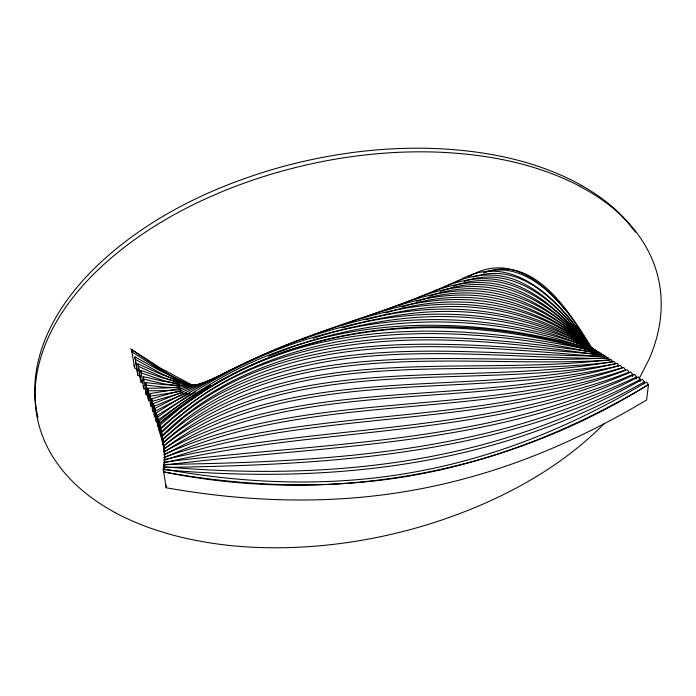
<?xml version="1.0" encoding="UTF-8"?>
<svg xmlns="http://www.w3.org/2000/svg" width="696" height="696" viewBox="0 0 696 696"><rect width="100%" height="100%" fill="white"/><g stroke="black" fill="none" stroke-linecap="round" stroke-linejoin="round"><path stroke-width="1.04" d="M632.534 376.536L632.76 374.483L630.837 372.003C483.328 436.244 318.333 423.168 164.16 459.708L164.648 462.84M636.292 378.937L636.518 376.884L634.587 374.396C488.027 444.875 321.978 442.151 164.021 462.135L164.674 466.32M640.163 381.417L640.398 379.363L638.45 376.858C493.038 453.54 324.806 461.918 163.804 464.476L164.299 467.625M644.148 383.975L644.392 381.921L642.425 379.398L628.157 387.202A819.288 710.703 -81.6 0 1 542.819 425.534C422.124 470.357 290.841 478.048 163.516 466.738L163.847 468.843M36.366 377.119C43.152 332.671 70.914 294.608 103.365 264.871C152.685 220.197 214.203 190.73 277.713 172.277M639.128 378.72L649.316 358.736A164.291 129.534 -32.9 0 0 658.921 327.903A158.853 125.002 -33.1 0 0 661.061 310.312A164.126 129.36 -32.9 0 0 658.66 279.879C653.605 255.85 640.32 234.073 622.824 217.056M604.111 423.76C557.209 471.018 496.396 502.408 433.538 522.748A519.816 481.075 -39.8 0 1 306.736 546.769C259.869 549.762 212.236 546.438 166.962 533.458M164.465 451.121L161.516 432.86C278.504 318.194 454.958 343.441 603.215 354.577L604.998 356.944C456.298 345.86 279.409 320.725 162.055 435.635L164.604 452.243M162.751 439.159L183.909 420.593A209.131 156.069 -19.2 0 1 218.883 397.555C338.447 333.706 477.908 358.214 607.469 358.483L605.668 356.108C476.482 355.769 337.395 331.192 218.153 394.876A208.539 155.913 -19.2 0 0 183.292 417.844L162.203 436.366L164.674 451.556M160.715 429.206L163.664 447.441L160.715 429.206L171.129 419.549L193.14 401.966A233.63 173.73 -19.9 0 1 228.888 379.842C343.641 320.473 477.813 335.507 600.926 353.168L602.11 354.734M161.255 431.955L171.695 422.281L193.784 404.654A234.291 173.896 -19.9 0 1 229.636 382.469C344.372 323.101 478.517 337.804 601.666 355.369M159.802 425.387L162.751 443.604L159.802 425.387L181.412 407.056L204.38 390.743A256.885 189.39 -20.3 0 1 241.147 370.098C352.498 316.706 481.484 326.015 598.812 351.871L599.987 353.438M160.332 428.118L182.013 409.744L205.059 393.397A257.598 189.556 -20.3 0 1 241.938 372.691C352.567 319.621 480.727 328.199 597.464 353.551M163.395 438.228L161.716 439.602L158.775 421.402C180.334 403.123 203.789 387.106 228.697 373.752A290.467 211.158 -20.7 0 1 280.27 350.767C381.817 313.739 494.595 319.916 596.89 350.706M161.716 439.602L159.297 424.116C180.925 405.794 204.467 389.734 229.445 376.345A291.259 211.323 -20.7 0 1 281.175 353.29C381.939 316.55 493.829 322.074 595.524 352.141M161.185 436.853L162.855 435.487M159.097 423.377C277.852 321.569 448.772 304.77 594.149 351.637M162.307 434.147L160.559 435.426L157.618 417.243C199.056 386.028 244.975 360.528 294.06 343.537A321.291 230.472 -21.1 0 1 348.818 328.451C430.728 311.173 517.189 319.673 595.141 349.653L596.298 351.193M160.559 435.426L158.14 419.94L181.247 403.445L210.444 385.123M163.917 448.99C298.297 359.51 467.808 399.321 617.108 363.286L618.962 365.713C469.235 401.897 299.245 362.146 164.474 451.852L163.917 448.99L164.56 453.139M158.758 428.379L159.28 431.076L156.33 412.911C227.653 367.14 306.136 328.877 390.952 317.533A306.492 221.563 -21.7 0 1 433.634 314.253C488.705 313.087 543.75 325.432 593.584 348.731M443.23 287.796L445.014 286.752M455.784 282.472C511.316 246.628 563.412 303.604 590.252 347.661M195.933 391.831L156.852 415.59L156.33 412.911M164.108 451.834C303.691 373.195 471.218 409.118 620.336 365.33L622.215 367.775C472.662 411.719 304.648 375.866 164.665 454.714L164.108 451.834L165.074 458.064M644.392 381.921L630.08 389.743A822.933 713.644 -81.5 0 1 544.49 428.188C423.446 473.158 291.789 480.962 164.091 469.73L163.516 466.738M468.773 276.695C522.426 244.348 567.666 308.302 591.417 348.096M159.671 425.621L157.87 426.552L154.921 408.387C238.415 365.487 323.918 318.89 419.105 310.251A267.099 196.698 -22.8 0 1 461.718 309.502C507.48 311.843 552.259 325.728 592.226 347.939M158.253 423.403L160.054 422.481M190.008 393.257L155.434 411.049L154.921 408.387M640.398 379.363C494.56 456.254 325.858 464.771 164.369 467.451L163.804 464.476M432.59 292.042C454.671 280.531 480.649 274.937 505.131 281.401C540.27 291.302 566.831 318.664 588.825 346.478M445.988 286.3C468.356 273.946 496.135 270.779 519.703 281.706C548.779 295.4 570.224 320.551 588.72 346.095M636.518 376.884C489.549 447.572 322.961 444.953 164.587 465.093L164.021 462.135M415.495 299.123C442.569 285.438 474.167 277.748 504.113 285.839C538.373 295.295 565.813 319.89 588.572 346.19M222.737 374.335L180.316 392.875L153.372 403.663L156.322 421.828L159.21 420.697M164.204 454.558C309.015 388.516 474.916 418.461 623.712 367.471L625.6 369.924C476.368 421.097 309.99 391.222 164.769 457.463L164.204 454.558L164.691 457.681M399.217 305.344C427.327 292.242 458.594 283.22 489.819 287.674C528.917 293.399 562.02 318.115 588.59 346.086M186.615 393.057L153.877 406.307L156.322 421.828M632.76 374.483C484.816 438.915 319.342 425.943 164.717 462.649L164.16 459.708M383.835 310.738C416.843 296.54 453.192 286.709 489.314 292.303C527.533 298.21 561.211 319.986 588.86 346.156M363.477 317.863L368.445 315.853M302.073 339.483L310.529 336.081M268.456 356.143L295.008 346.025A322.161 230.646 -21.1 0 1 349.931 330.878C431.007 313.783 516.606 321.7 593.975 350.915M484.834 272.18C535.355 254.849 569.928 312.93 592.061 348.548M212.993 379.259L180.429 390.665L151.684 398.738L154.634 416.895L157.731 416.077M311.469 335.707C350.514 320.438 391.161 307.91 433.182 304.848A228.723 171.425 -23.9 0 1 475.472 305.361C516.771 309.355 556.374 324.806 591.061 347.278M341.005 325.406C379.32 310.59 419.731 298.775 461.187 299.558C507.993 300.211 553.007 318.899 590.112 346.756M369.445 315.479C403.001 302.334 438.898 292.798 475.22 295.487C517.833 298.523 557.226 319.107 589.373 346.373L590.495 347.887M453.357 286.117C506.914 265.715 558.018 305.344 588.424 346.216M483.398 272.98C515.44 261.305 546.021 285.934 564.926 309.555M164.221 457.185C313.948 405.202 478.97 427.492 627.209 369.698L629.114 372.16C480.44 430.145 314.94 407.943 164.787 460.1L164.221 457.185L164.543 459.264M464.206 281.454C515.91 262.757 562.298 307.232 589.068 346.582M183.013 392.596L152.18 401.366L151.684 398.738M313.165 338.3C338.882 329.817 365.356 323.588 392.187 319.908A307.319 221.728 -21.8 0 1 434.983 316.593C489.097 315.453 543.263 327.172 592.409 349.757M429.58 296.235C485.617 274.92 547.526 301.029 585.693 343.815M416.686 301.446C475.638 280.01 542.271 300.759 585.71 344.12M401.801 307.11C464.676 285.316 536.538 301.02 586.223 344.816M342.328 327.947C367.784 320.351 393.936 314.966 420.41 312.582A267.829 196.864 -22.8 0 1 463.136 311.808C507.602 314.113 551.258 327.077 590.312 348.331M440.542 291.424C495.857 269.63 552.876 302.534 587.346 345.26M385.889 312.939C452.887 291.085 529.404 301.916 585.832 344.859M206.729 382.174L180.664 388.681L149.84 393.588L152.798 411.754L152.302 409.126L154.373 408.839M365.835 319.838C388.272 313.478 411.249 308.867 434.522 307.154A229.349 171.581 -23.9 0 1 476.934 307.649C517.215 311.556 556.026 326.189 590.051 347.904M473.158 277.121C524.662 259.347 565.274 309.502 590.112 347.278M200.709 384.175C183.283 387.341 165.526 388.394 147.83 388.203L150.797 406.377L150.31 403.767M181.247 391.256L150.327 396.189L149.84 393.588M180.595 389.569L165.309 390.63L148.318 390.787L147.83 388.203M198.186 385.019L181.525 385.445L164.056 384.662L145.655 382.556L148.631 400.739L145.655 382.556M180.046 387.898L164.587 387.22L146.134 385.123M195.767 385.271L182.169 384.227L163.325 381.295L143.28 376.632L146.273 394.832L148.37 395.311M179.603 386.271L163.856 383.827L143.759 379.172L143.28 376.632M163.734 471.932C329.713 505.609 504.896 474.533 648.481 384.54L646.497 382.008C597.368 411.44 545.203 436.061 490.532 453.27A730.278 654.257 -77.3 0 1 403.628 473.924C324.005 486.948 242.33 483.468 163.169 468.921L166.24 487.774C244.957 501.729 326.085 504.748 405.142 491.576A716.906 647.089 -74.3 0 0 491.533 470.844C545.882 453.662 597.751 429.197 646.627 399.983L648.481 384.54C569.406 432.059 481.728 466.468 390.038 478.996C314.853 489.288 238.258 485.451 163.734 471.932L163.169 468.921M193.54 385.166L182.97 383.287L162.594 377.937L140.714 370.394L143.715 388.62L145.69 389.29M148.935 392.979L145.795 392.266L146.273 394.832M179.464 384.74L163.125 380.46L141.175 372.917L140.714 370.394M193.123 385.201L183.935 382.67L161.864 374.605L137.912 363.817L140.931 382.078L142.906 382.957M179.49 383.348L162.386 377.11L138.365 366.322L137.912 363.817M193.062 385.34L185.084 382.391L161.124 371.299L134.85 356.848L137.886 375.144L140.679 376.658M141.453 379.99L143.437 380.86M192.348 385.219L160.367 368.01L131.509 349.444L134.563 367.784L137.251 369.489M180.864 382.67L161.637 373.787L135.302 359.336L134.85 356.848M579.646 186.145C534.772 162.742 483.798 153.564 433.599 151.998A416.617 313.339 -21.3 0 0 277.721 172.321M581.96 185.614C536.085 159.95 483.033 150.084 430.963 148.387A414.503 312.756 -21.3 0 0 275.973 168.502C211.627 187.085 149.301 217.213 99.911 263.079C68.878 292.259 42.595 329.33 36.088 372.29A171.625 141.671 -13.5 0 0 35.879 406.238A166.248 137.19 -13.1 0 0 37.993 417.322M181.421 381.869L160.889 370.481L131.944 351.906L131.509 349.444M114.796 512.404C91.098 499.537 69.382 482.05 54.471 459.351A172.573 142.141 -13.6 0 1 40.272 429.528A167.171 137.582 -13.2 0 1 36.157 411.171M182.013 381.834L160.593 369.219L130.57 348.913M619.353 213.359L626.513 220.884L635.457 232.099M577.28 326.12L581.821 333.314M582.961 335.115L584.666 337.812M586.363 340.509L590.913 347.704M161.516 432.86L162.055 435.635M158.775 421.402L159.297 424.116M157.618 417.243L158.14 419.94M157.357 423.864L157.87 426.552M153.372 403.663L153.877 406.307M154.129 414.25L154.634 416.895M165.665 484.738L166.24 487.774M143.245 386.08L143.715 388.62M134.119 365.304L134.563 367.784M135.302 359.336L137.886 375.144M138.365 366.322L140.931 382.078M579.559 186.276A260.495 205.712 -27.3 0 1 622.911 216.969M36.148 411.179A172.582 142.08 -13.6 0 1 36.383 377.119M167.023 533.353A281.958 240.607 -19.9 0 1 114.718 512.482M581.899 185.693A257.337 203.893 -27.5 0 1 619.431 213.289M173.208 430.424L162.786 439.724L163.334 442.534C285.09 331.583 460.63 369.637 610.105 360.137L608.295 357.744C462.944 366.992 296.026 330.939 173.208 430.424M173.904 434.095L163.256 442.943L163.812 445.771C289.231 339.926 463.223 380.86 612.906 361.894L611.079 359.493C465.589 377.85 299.889 339.535 173.904 434.095M174.6 437.784L163.638 446.032L164.186 448.877C294.017 350.14 466.094 391.613 615.856 363.756L614.02 361.337C468.399 388.255 304.352 349.844 174.6 437.784"/></g></svg>
